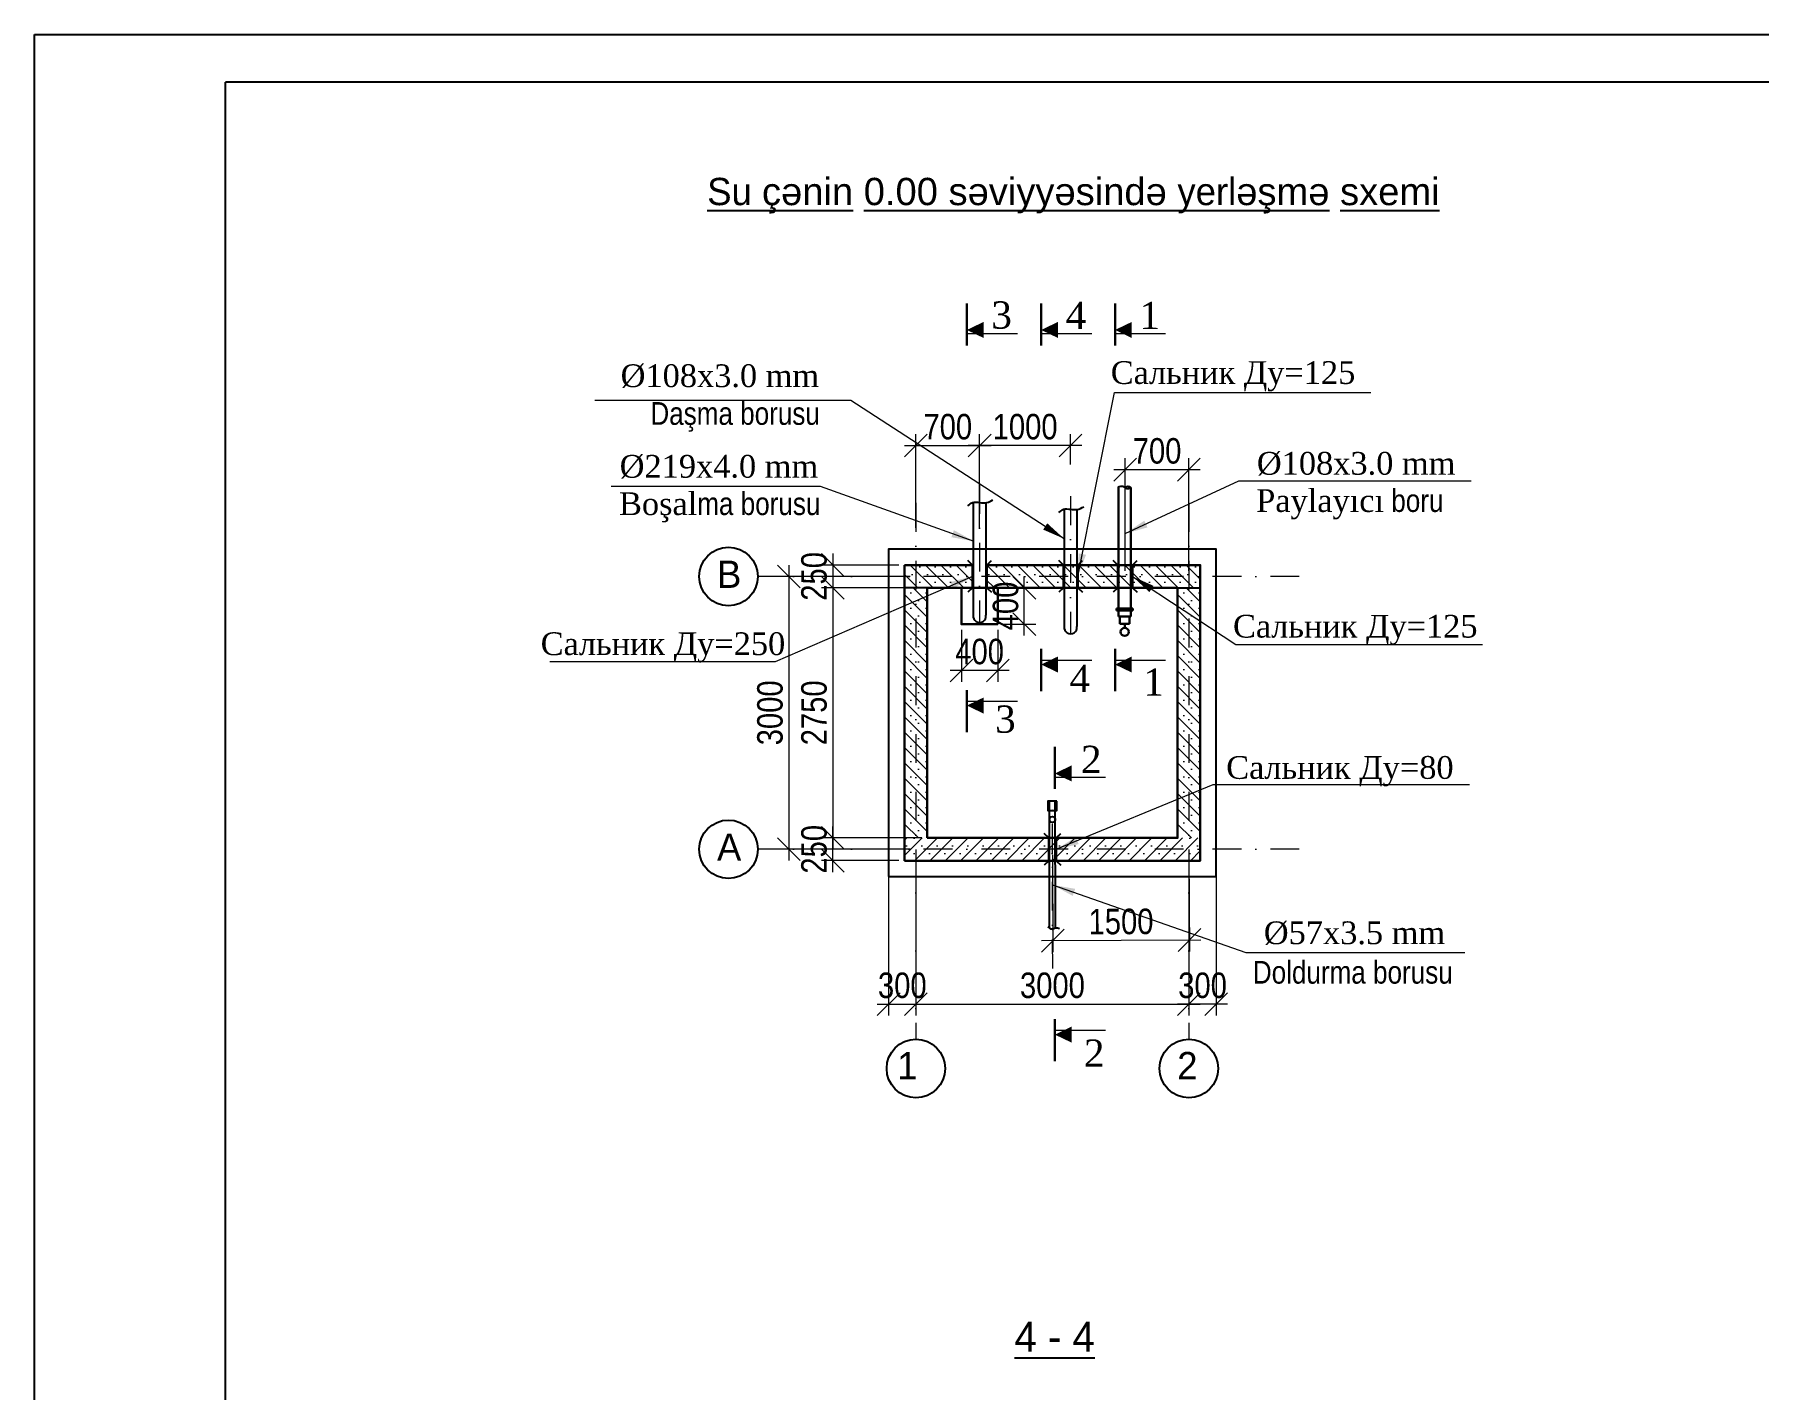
# Model space of a CAD drawing. Header units: millimetres. Extents: x 1177285 to 1225570, y -905119 to -683091.
# Drawn here: x 1183360 to 1202307, y -857652 to -842756 of the extents above; entities that cross this region are included whole.
import ezdxf

# ---------------------------------------------------------------- set-up
doc = ezdxf.new("R2010")
doc.units = ezdxf.units.MM
doc.linetypes.add('DASHDOT', pattern=[25.4, 12.7, -6.35, 0, -6.35])
doc.layers.add('Annotation - Text', color=7, linetype='Continuous')
doc.layers.add('Layer3', color=7, linetype='Continuous', lineweight=13)
doc.styles.get("Standard").update_dxf_attribs({"font": 'a3ar(la).ttf'})
doc.styles.add('style3', font='ARIAAL_.TTF', dxfattribs={"height": 300})
doc.styles.add('Times New  Roman', font='times.ttf')
doc.styles.add('Times New Roman', font='times.ttf')
doc.styles.add('yazitipi', font='ARIALN.TTF')
doc.dimstyles.new('sevda', dxfattribs={"dimscale": 100, "dimtxt": 2.8, "dimasz": 2.5, "dimexe": 1.25, "dimexo": 0.625, "dimtad": 1, "dimtxsty": 'yazitipi', "dimblk": 'OBLIQUE', "dimcen": 2.5, "dimdle": 1.25, "dimclrd": 253, "dimclre": 253, "dimclrt": 73, "dimaunit": 1, "dimadec": 3, "dimazin": 0, "dimtfac": 1, "dimtmove": 1, "dimatfit": 3, "dimfxl": 1, "dimlwd": 13, "dimlwe": 13, "dimarcsym": 0})

# ---------------------------------------------------------------- blocks, each defined once
blk = doc.blocks.new('ntnntyht')
at = {"color": 1, "lineweight": 25}
blk.add_line((1961564, -20955), (2003567, -20955), dxfattribs=at)
at = {"lineweight": 25}
blk.add_line((1961564, -50629), (1961564, -20955), dxfattribs=at)
at = {"color": 1, "lineweight": 25, "ltscale": 15}
blk.add_line((2003045, -21477), (1963653, -21477), dxfattribs=at)
at = {"lineweight": 25, "ltscale": 15}
blk.add_line((1963654, -50106), (1963654, -21476), dxfattribs=at)
blk = doc.blocks.new('_Oblique')
at = {"color": 0, "linetype": 'ByBlock', "lineweight": -2}
blk.add_line((-0.5, -0.5), (0.5, 0.5), dxfattribs=at)
blk = doc.blocks.new('*D246')
at = {"color": 253, "lineweight": 13, "ltscale": 5, "transparency": 16777216}
for p, q in [((1191649, -848588), (1191649, -851838)), ((1192985, -848713), (1191524, -848713)), ((1192985, -851713), (1191524, -851713))]:
    blk.add_line(p, q, dxfattribs=at)
at = {"layer": 'Defpoints', "color": 0, "lineweight": 30, "ltscale": 5, "transparency": 16777216}
for p in [(1193047, -848713), (1191649, -851713), (1193047, -851713)]:
    blk.add_point(p, dxfattribs=at)
at = {"color": 253, "lineweight": 13, "ltscale": 5, "transparency": 16777216, "xscale": 250, "yscale": 250, "zscale": 250}
for p, rotation in [((1191649, -848713), 90), ((1191649, -851713), 270)]:
    blk.add_blockref('_Oblique', p, dxfattribs=dict(at, rotation=rotation))
at = {"color": 73, "ltscale": 5, "transparency": 16777216, "insert": (1191444, -850213), "char_height": 280, "attachment_point": 5, "rotation": 90, "style": 'yazitipi'}
blk.add_mtext('3000', dxfattribs=at)
blk = doc.blocks.new('*D247')
at = {"color": 253, "lineweight": 13, "ltscale": 15, "transparency": 16777216}
for p, q in [((1192133, -851963), (1192133, -851463)), ((1193110, -851588), (1192008, -851588)), ((1192860, -851838), (1192008, -851838))]:
    blk.add_line(p, q, dxfattribs=at)
at = {"layer": 'Defpoints', "color": 0, "lineweight": 30, "ltscale": 15, "transparency": 16777216}
for p in [(1192133, -851588), (1193172, -851588), (1192922, -851838)]:
    blk.add_point(p, dxfattribs=at)
at = {"color": 253, "lineweight": 13, "ltscale": 15, "transparency": 16777216, "xscale": 250, "yscale": 250, "zscale": 250}
for p, rotation in [((1192133, -851588), 90), ((1192133, -851838), 270)]:
    blk.add_blockref('_Oblique', p, dxfattribs=dict(at, rotation=rotation))
at = {"color": 73, "ltscale": 15, "transparency": 16777216, "insert": (1191928, -851713), "char_height": 280, "attachment_point": 5, "rotation": 90, "style": 'yazitipi'}
blk.add_mtext('250', dxfattribs=at)
blk = doc.blocks.new('*D248')
at = {"color": 253, "lineweight": 13, "ltscale": 15, "transparency": 16777216}
for p, q in [((1192133, -848463), (1192133, -848963)), ((1192860, -848588), (1192008, -848588)), ((1193110, -848838), (1192008, -848838))]:
    blk.add_line(p, q, dxfattribs=at)
at = {"layer": 'Defpoints', "color": 0, "lineweight": 30, "ltscale": 15, "transparency": 16777216}
for p in [(1192922, -848588), (1192133, -848838), (1193172, -848838)]:
    blk.add_point(p, dxfattribs=at)
at = {"color": 253, "lineweight": 13, "ltscale": 15, "transparency": 16777216, "xscale": 250, "yscale": 250, "zscale": 250}
for p, rotation in [((1192133, -848588), 90), ((1192133, -848838), 270)]:
    blk.add_blockref('_Oblique', p, dxfattribs=dict(at, rotation=rotation))
at = {"color": 73, "ltscale": 15, "transparency": 16777216, "insert": (1191928, -848713), "char_height": 280, "attachment_point": 5, "rotation": 90, "style": 'yazitipi'}
blk.add_mtext('250', dxfattribs=at)
blk = doc.blocks.new('*D249')
at = {"color": 253, "lineweight": 13, "ltscale": 15, "transparency": 16777216}
for p, q in [((1192431, -848838), (1192008, -848838)), ((1192133, -848713), (1192133, -851713)), ((1192377, -851588), (1192008, -851588))]:
    blk.add_line(p, q, dxfattribs=at)
at = {"layer": 'Defpoints', "color": 0, "lineweight": 30, "ltscale": 15, "transparency": 16777216}
for p in [(1192493, -848838), (1192133, -851588), (1192439, -851588)]:
    blk.add_point(p, dxfattribs=at)
at = {"color": 253, "lineweight": 13, "ltscale": 15, "transparency": 16777216, "xscale": 250, "yscale": 250, "zscale": 250}
for p, rotation in [((1192133, -848838), 90), ((1192133, -851588), 270)]:
    blk.add_blockref('_Oblique', p, dxfattribs=dict(at, rotation=rotation))
at = {"color": 73, "ltscale": 15, "transparency": 16777216, "insert": (1191928, -850213), "char_height": 280, "attachment_point": 5, "rotation": 90, "style": 'yazitipi'}
blk.add_mtext('2750', dxfattribs=at)
blk = doc.blocks.new('*D250')
at = {"color": 253, "lineweight": 13, "ltscale": 15, "transparency": 16777216}
for p, q in [((1195347, -848651), (1195347, -847415)), ((1196047, -848651), (1196047, -847415)), ((1196172, -847540), (1195222, -847540))]:
    blk.add_line(p, q, dxfattribs=at)
at = {"layer": 'Defpoints', "color": 0, "lineweight": 30, "ltscale": 15, "transparency": 16777216}
for p in [(1195347, -847540), (1195347, -848713), (1196047, -848713)]:
    blk.add_point(p, dxfattribs=at)
at = {"color": 253, "lineweight": 13, "ltscale": 15, "transparency": 16777216, "xscale": 250, "yscale": 250, "zscale": 250, "rotation": 180}
blk.add_blockref('_Oblique', (1195347, -847540), dxfattribs=at)
at = {"color": 253, "lineweight": 13, "ltscale": 15, "transparency": 16777216, "xscale": 250, "yscale": 250, "zscale": 250}
blk.add_blockref('_Oblique', (1196047, -847540), dxfattribs=at)
at = {"color": 73, "ltscale": 15, "transparency": 16777216, "insert": (1195697, -847335), "char_height": 280, "attachment_point": 5, "style": 'yazitipi'}
blk.add_mtext('700', dxfattribs=at)
blk = doc.blocks.new('*D241')
at = {"color": 253, "lineweight": 13, "ltscale": 15, "transparency": 16777216}
for p, q in [((1194872, -847275), (1193622, -847275)), ((1193747, -847660), (1193747, -847150)), ((1194747, -847483), (1194747, -847150))]:
    blk.add_line(p, q, dxfattribs=at)
at = {"layer": 'Defpoints', "color": 0, "lineweight": 30, "ltscale": 15, "transparency": 16777216}
for p in [(1193747, -847275), (1194747, -847545), (1193747, -847723)]:
    blk.add_point(p, dxfattribs=at)
at = {"color": 253, "lineweight": 13, "ltscale": 15, "transparency": 16777216, "xscale": 250, "yscale": 250, "zscale": 250, "rotation": 180}
blk.add_blockref('_Oblique', (1193747, -847275), dxfattribs=at)
at = {"color": 253, "lineweight": 13, "ltscale": 15, "transparency": 16777216, "xscale": 250, "yscale": 250, "zscale": 250}
blk.add_blockref('_Oblique', (1194747, -847275), dxfattribs=at)
at = {"color": 73, "ltscale": 15, "transparency": 16777216, "insert": (1194247, -847069), "char_height": 280, "attachment_point": 5, "style": 'yazitipi'}
blk.add_mtext('1000', dxfattribs=at)
blk = doc.blocks.new('*D242')
at = {"color": 253, "lineweight": 13, "ltscale": 15, "transparency": 16777216}
for p, q in [((1194547, -851775), (1194552, -852843)), ((1196047, -851768), (1196052, -852836)), ((1196177, -852711), (1194427, -852719))]:
    blk.add_line(p, q, dxfattribs=at)
at = {"layer": 'Defpoints', "color": 0, "lineweight": 30, "ltscale": 15, "transparency": 16777216}
for p in [(1194547, -851712), (1196047, -851706), (1194552, -852718)]:
    blk.add_point(p, dxfattribs=at)
at = {"color": 253, "lineweight": 13, "ltscale": 15, "transparency": 16777216, "xscale": 250, "yscale": 250, "zscale": 250}
for p, rotation in [((1194552, -852718), 180.265809744553), ((1196052, -852711), 0.2658097445529872)]:
    blk.add_blockref('_Oblique', p, dxfattribs=dict(at, rotation=rotation))
at = {"color": 73, "ltscale": 15, "transparency": 16777216, "insert": (1195301, -852509), "char_height": 280, "attachment_point": 5, "rotation": 0.2658, "style": 'yazitipi'}
blk.add_mtext('1500', dxfattribs=at)
blk = doc.blocks.new('*D243')
at = {"color": 253, "lineweight": 13, "ltscale": 15, "transparency": 16777216}
for p, q in [((1194010, -848838), (1194363, -848838)), ((1194238, -849363), (1194238, -848713)), ((1194010, -849238), (1194363, -849238))]:
    blk.add_line(p, q, dxfattribs=at)
at = {"layer": 'Defpoints', "color": 0, "lineweight": 30, "ltscale": 15, "transparency": 16777216}
for p in [(1193947, -848838), (1194238, -848838), (1193947, -849238)]:
    blk.add_point(p, dxfattribs=at)
at = {"color": 253, "lineweight": 13, "ltscale": 15, "transparency": 16777216, "xscale": 250, "yscale": 250, "zscale": 250}
for p, rotation in [((1194238, -848838), 90), ((1194238, -849238), 270)]:
    blk.add_blockref('_Oblique', p, dxfattribs=dict(at, rotation=rotation))
at = {"color": 73, "ltscale": 15, "transparency": 16777216, "insert": (1194033, -849038), "char_height": 280, "attachment_point": 5, "rotation": 90, "style": 'yazitipi'}
blk.add_mtext('400', dxfattribs=at)
blk = doc.blocks.new('*D244')
at = {"color": 253, "lineweight": 13, "ltscale": 15, "transparency": 16777216}
for p, q in [((1193547, -849301), (1193547, -849872)), ((1193947, -849301), (1193947, -849872)), ((1194072, -849747), (1193422, -849747))]:
    blk.add_line(p, q, dxfattribs=at)
at = {"layer": 'Defpoints', "color": 0, "lineweight": 30, "ltscale": 15, "transparency": 16777216}
for p in [(1193547, -849238), (1193947, -849238), (1193547, -849747)]:
    blk.add_point(p, dxfattribs=at)
at = {"color": 253, "lineweight": 13, "ltscale": 15, "transparency": 16777216, "xscale": 250, "yscale": 250, "zscale": 250, "rotation": 180}
blk.add_blockref('_Oblique', (1193547, -849747), dxfattribs=at)
at = {"color": 253, "lineweight": 13, "ltscale": 15, "transparency": 16777216, "xscale": 250, "yscale": 250, "zscale": 250}
blk.add_blockref('_Oblique', (1193947, -849747), dxfattribs=at)
at = {"color": 73, "ltscale": 15, "transparency": 16777216, "insert": (1193747, -849541), "char_height": 280, "attachment_point": 5, "style": 'yazitipi'}
blk.add_mtext('400', dxfattribs=at)
blk = doc.blocks.new('*D245')
at = {"color": 253, "lineweight": 13, "ltscale": 15, "transparency": 16777216}
for p, q in [((1192922, -847275), (1193872, -847275)), ((1193047, -848180), (1193047, -847150)), ((1193747, -848180), (1193747, -847150))]:
    blk.add_line(p, q, dxfattribs=at)
at = {"layer": 'Defpoints', "color": 0, "lineweight": 30, "ltscale": 15, "transparency": 16777216}
for p in [(1193747, -847275), (1193047, -848243), (1193747, -848243)]:
    blk.add_point(p, dxfattribs=at)
at = {"color": 253, "lineweight": 13, "ltscale": 15, "transparency": 16777216, "xscale": 250, "yscale": 250, "zscale": 250, "rotation": 180}
blk.add_blockref('_Oblique', (1193047, -847275), dxfattribs=at)
at = {"color": 253, "lineweight": 13, "ltscale": 15, "transparency": 16777216, "xscale": 250, "yscale": 250, "zscale": 250}
blk.add_blockref('_Oblique', (1193747, -847275), dxfattribs=at)
at = {"color": 73, "ltscale": 15, "transparency": 16777216, "insert": (1193397, -847069), "char_height": 280, "attachment_point": 5, "style": 'yazitipi'}
blk.add_mtext('700', dxfattribs=at)
blk = doc.blocks.new('*D251')
at = {"color": 253, "lineweight": 13, "ltscale": 5, "transparency": 16777216}
for p, q in [((1196047, -851901), (1196047, -853540)), ((1193047, -852432), (1193047, -853540)), ((1192922, -853415), (1196172, -853415))]:
    blk.add_line(p, q, dxfattribs=at)
at = {"layer": 'Defpoints', "color": 0, "lineweight": 30, "ltscale": 5, "transparency": 16777216}
for p in [(1196047, -851838), (1193047, -852370), (1196047, -853415)]:
    blk.add_point(p, dxfattribs=at)
at = {"color": 253, "lineweight": 13, "ltscale": 5, "transparency": 16777216, "xscale": 250, "yscale": 250, "zscale": 250, "rotation": 180}
blk.add_blockref('_Oblique', (1193047, -853415), dxfattribs=at)
at = {"color": 253, "lineweight": 13, "ltscale": 5, "transparency": 16777216, "xscale": 250, "yscale": 250, "zscale": 250}
blk.add_blockref('_Oblique', (1196047, -853415), dxfattribs=at)
at = {"color": 73, "ltscale": 5, "transparency": 16777216, "insert": (1194547, -853210), "char_height": 280, "attachment_point": 5, "style": 'yazitipi'}
blk.add_mtext('3000', dxfattribs=at)
blk = doc.blocks.new('*D252')
at = {"color": 253, "lineweight": 13, "ltscale": 15, "transparency": 16777216}
for p, q in [((1192747, -851776), (1192747, -853540)), ((1193047, -851901), (1193047, -853540)), ((1192622, -853415), (1193172, -853415))]:
    blk.add_line(p, q, dxfattribs=at)
at = {"layer": 'Defpoints', "color": 0, "lineweight": 30, "ltscale": 15, "transparency": 16777216}
for p in [(1192747, -851713), (1193047, -851838), (1193047, -853415)]:
    blk.add_point(p, dxfattribs=at)
at = {"color": 253, "lineweight": 13, "ltscale": 15, "transparency": 16777216, "xscale": 250, "yscale": 250, "zscale": 250, "rotation": 180}
blk.add_blockref('_Oblique', (1192747, -853415), dxfattribs=at)
at = {"color": 253, "lineweight": 13, "ltscale": 15, "transparency": 16777216, "xscale": 250, "yscale": 250, "zscale": 250}
blk.add_blockref('_Oblique', (1193047, -853415), dxfattribs=at)
at = {"color": 73, "ltscale": 15, "transparency": 16777216, "insert": (1192897, -853210), "char_height": 280, "attachment_point": 5, "style": 'yazitipi'}
blk.add_mtext('300', dxfattribs=at)
blk = doc.blocks.new('*D253')
at = {"color": 253, "lineweight": 13, "ltscale": 15, "transparency": 16777216}
for p, q in [((1196347, -851868), (1196347, -853540)), ((1196047, -852038), (1196047, -853540)), ((1196472, -853415), (1195922, -853415))]:
    blk.add_line(p, q, dxfattribs=at)
at = {"layer": 'Defpoints', "color": 0, "lineweight": 30, "ltscale": 15, "transparency": 16777216}
for p in [(1196347, -851806), (1196047, -851975), (1196047, -853415)]:
    blk.add_point(p, dxfattribs=at)
at = {"color": 253, "lineweight": 13, "ltscale": 15, "transparency": 16777216, "xscale": 250, "yscale": 250, "zscale": 250, "rotation": 180}
blk.add_blockref('_Oblique', (1196047, -853415), dxfattribs=at)
at = {"color": 253, "lineweight": 13, "ltscale": 15, "transparency": 16777216, "xscale": 250, "yscale": 250, "zscale": 250}
blk.add_blockref('_Oblique', (1196347, -853415), dxfattribs=at)
at = {"color": 73, "ltscale": 15, "transparency": 16777216, "insert": (1196197, -853210), "char_height": 280, "attachment_point": 5, "style": 'yazitipi'}
blk.add_mtext('300', dxfattribs=at)

msp = doc.modelspace()

# ---------------------------------------------------------------- hatches: boundary and pattern name
at = {"lineweight": 5, "ltscale": 5000}
h = msp.add_hatch(dxfattribs=at)
h.set_pattern_fill('SACNCR', color=109, scale=50, angle=-90)
h.set_pattern_definition([(315, (34.61, 12653.71), (84.189901, 84.189901), []), (315, (34.61, 12569.52), (84.189901, 84.189901), [0, -119.0625])])
h.paths.add_polyline_path([(1195005.303, -848838.449), (1193816.553, -848838.449), (1193816.553, -848713.449), (1195005.303, -848713.449)])
h.paths.add_polyline_path([(1193677.553, -848838.449), (1193172.053, -848838.449), (1193047.053, -848838.449), (1193047.053, -848713.449), (1193677.553, -848713.449)])
h.paths.add_polyline_path([(1193677.553, -848713.449), (1193047.053, -848713.449), (1193047.053, -848588.449), (1193677.553, -848588.449)])
h.paths.add_polyline_path([(1193047.053, -848838.449), (1192922.053, -848838.449), (1192922.053, -848713.449), (1193047.053, -848713.449)])
h.paths.add_polyline_path([(1193047.053, -848713.449), (1192922.053, -848713.449), (1192922.053, -848588.449), (1193047.053, -848588.449)])
h.paths.add_polyline_path([(1195005.303, -848713.449), (1193816.553, -848713.449), (1193816.553, -848588.449), (1195005.303, -848588.449)])
h.paths.add_polyline_path([(1196047.053, -848713.449), (1195005.303, -848713.449), (1195005.303, -848588.449), (1196047.053, -848588.449)])
h.paths.add_polyline_path([(1196172.053, -848713.449), (1196047.053, -848713.449), (1196047.053, -848588.449), (1196172.053, -848588.449)])
h.paths.add_polyline_path([(1196172.053, -848838.449), (1196047.053, -848838.449), (1196047.053, -848713.449), (1196172.053, -848713.449)])
h.paths.add_polyline_path([(1196047.053, -848838.449), (1195922.053, -848838.449), (1195005.303, -848838.449), (1195005.303, -848713.449), (1196047.053, -848713.449)])
h = msp.add_hatch(dxfattribs=at)
h.set_pattern_fill('SACNCR', color=109, scale=50, angle=-90)
h.set_pattern_definition([(315, (1882842.73, 23564.7), (84.189901, 84.189901), []), (315, (1882842.73, 23480.51), (84.189901, 84.189901), [0, -119.0625])])
h.paths.add_polyline_path([(1193172.053, -851588.449), (1193172.053, -848838.449), (1192922.053, -848838.449), (1192922.053, -851588.449)])
h = msp.add_hatch(dxfattribs=at)
h.set_pattern_fill('SACNCR', color=109, scale=50, angle=-90)
h.set_pattern_definition([(315, (1885842.73, 23564.7), (84.189901, 84.189901), []), (315, (1885842.73, 23480.51), (84.189901, 84.189901), [0, -119.0625])])
h.paths.add_polyline_path([(1196172.053, -851588.449), (1196172.053, -848838.449), (1195922.053, -848838.449), (1195922.053, -851588.449)])
h = msp.add_hatch(dxfattribs=at)
h.set_pattern_fill('SACNCR', color=109, scale=50)
h.set_pattern_definition([(45, (323429.4, -154667.78), (-84.189901, 84.189901), []), (45, (323513.6, -154667.78), (-84.189901, 84.189901), [0, -119.0625])])
h.paths.add_polyline_path([(1192922.053, -851588.449), (1196172.053, -851588.449), (1196172.053, -851838.449), (1192922.053, -851838.449)])

# ---------------------------------------------------------------- linework, layer by layer
at = {"linetype": 'DASHDOT', "lineweight": 15, "ltscale": 25}
for p, q in [((1193747.053, -847707.48), (1193747.053, -849219.419)), ((1194747.053, -847832.48), (1194747.053, -849344.419)), ((1193047.053, -847906.01), (1193047.053, -853800.853)), ((1196047.053, -847906.01), (1196047.053, -853800.853)), ((1197259.405, -848713.449), (1191308.028, -848713.45)), ((1194550.271, -853022.63), (1194546.009, -851185.607)), ((1197259.405, -851713.449), (1191308.028, -851713.449))]:
    msp.add_line(p, q, dxfattribs=at)
at = {"ltscale": 15}
for p, q in [((1193677.553, -847898.035), (1193677.553, -849139.919)), ((1193816.553, -847902.767), (1193816.553, -849139.919)), ((1194677.553, -847975.875), (1194677.553, -849264.919)), ((1194816.553, -847975.875), (1194816.553, -849264.919)), ((1193172.053, -848838.449), (1192922.053, -848838.449)), ((1195922.053, -848838.449), (1196172.053, -848838.449)), ((1194515.877, -852580.329), (1194514.259, -851185.644)), ((1194579.377, -852580.256), (1194577.759, -851185.57))]:
    msp.add_line(p, q, dxfattribs=at)
at = {"lineweight": 30, "ltscale": 100}
for p, q in [((1195274.003, -847731.391), (1195274.003, -849065.597)), ((1195408.403, -847734.891), (1195408.403, -849065.597)), ((1195251.603, -849065.597), (1195430.803, -849065.597)), ((1195251.603, -849087.997), (1195251.603, -849065.597)), ((1195251.603, -849087.997), (1195430.803, -849087.997)), ((1195274.003, -849087.997), (1195274.003, -849155.197)), ((1195274.003, -849155.197), (1195408.403, -849155.197)), ((1195287.443, -849155.197), (1195287.443, -849233.597)), ((1195394.963, -849155.197), (1195394.963, -849233.597)), ((1195408.403, -849087.997), (1195408.403, -849155.197)), ((1195430.803, -849087.997), (1195430.803, -849065.597)), ((1195287.443, -849233.597), (1195394.963, -849233.597)), ((1195341.203, -849233.597), (1195341.203, -849278.397))]:
    msp.add_line(p, q, dxfattribs=at)
at = {"lineweight": 30, "ltscale": 15}
for p, q in [((1192922.053, -851838.449), (1192922.053, -848588.449)), ((1192922.053, -848588.449), (1193667.553, -848588.449)), ((1193667.553, -848838.449), (1193667.553, -848588.449)), ((1193826.553, -848838.449), (1193826.553, -848588.449)), ((1193826.553, -848588.449), (1195005.303, -848588.449)), ((1194667.553, -848588.449), (1194667.553, -848838.449)), ((1194826.553, -848588.449), (1194826.553, -848838.449)), ((1195267.553, -848588.449), (1195267.553, -848838.449)), ((1195426.553, -848588.449), (1195426.553, -848838.449)), ((1193667.553, -848838.449), (1193172.053, -848838.449)), ((1193172.053, -848838.449), (1193172.053, -851588.449)), ((1193826.553, -848838.449), (1195005.303, -848838.449)), ((1194506.416, -851838.449), (1194506.416, -851588.449)), ((1194588.372, -851838.449), (1194588.372, -851588.449))]:
    msp.add_line(p, q, dxfattribs=at)
at = {"lineweight": 25, "ltscale": 15}
for p, q in [((1193667.553, -848588.449), (1193616.096, -848539.516)), ((1193826.553, -848588.449), (1193878.009, -848539.516)), ((1194667.553, -848588.449), (1194616.096, -848539.516)), ((1194826.553, -848588.449), (1194878.009, -848539.516)), ((1195267.553, -848588.449), (1195216.096, -848539.515)), ((1195426.553, -848588.449), (1195478.009, -848539.515)), ((1193667.553, -848838.449), (1193616.096, -848887.383)), ((1193826.553, -848838.449), (1193878.009, -848887.383)), ((1194667.553, -848838.449), (1194616.096, -848887.383)), ((1194826.553, -848838.449), (1194878.009, -848887.383)), ((1195267.553, -848838.449), (1195216.096, -848887.383)), ((1195426.553, -848838.449), (1195478.009, -848887.383)), ((1194506.416, -851588.449), (1194454.96, -851539.516)), ((1194588.372, -851588.449), (1194639.828, -851539.516)), ((1194506.416, -851838.449), (1194454.96, -851887.383)), ((1194588.372, -851838.449), (1194639.828, -851887.383))]:
    msp.add_line(p, q, dxfattribs=at)
at = {"color": 157, "lineweight": 25, "ltscale": 5}
msp.add_lwpolyline([(1192747.053, -852013.449), (1196347.053, -852013.449), (1196347.053, -848413.449), (1192747.053, -848413.449)], close=True, dxfattribs=at)
at = {"lineweight": 30, "ltscale": 15}
for points in [[(1195005.303, -848588.449), (1196172.053, -848588.449), (1196172.053, -851838.449), (1192922.053, -851838.449)], [(1193172.053, -851588.449), (1195922.053, -851588.449), (1195922.053, -848838.449), (1195005.303, -848838.449)]]:
    msp.add_lwpolyline(points, dxfattribs=at)
msp.add_lwpolyline([(1193947.053, -849238.449), (1193947.053, -848838.449), (1193547.053, -848838.449), (1193547.053, -849238.449)], close=True, dxfattribs=at)
at = {"ltscale": 15}
msp.add_lwpolyline([(1194596.087, -851185.549), (1194495.932, -851185.665), (1194496.048, -851285.755), (1194596.203, -851285.639)], close=True, dxfattribs=at)
at = {"ltscale": 2}
for centre in [(1190986.303, -848713.45), (1190986.303, -851713.449), (1193047.053, -854122.578), (1196047.053, -854122.578)]:
    msp.add_circle(centre, 321.726, dxfattribs=at)
at = {"lineweight": 30, "ltscale": 100}
msp.add_circle((1195341.203, -849323.197), 44.8, dxfattribs=at)
at = {"ltscale": 15}
msp.add_circle((1194546.241, -851385.607), 31.75, dxfattribs=at)
for centre in [(1193747.053, -849149.595), (1194747.053, -849274.595)]:
    msp.add_arc(centre, 70.17, 172.0743168, 7.9256832, dxfattribs=at)
for points, knots in [([(1193618.77, -847936.63), (1193634.146, -847922.059), (1193669.735, -847888.333), (1193747.815, -847902.309), (1193824.825, -847908.625), (1193869.663, -847884.468), (1193890.627, -847873.174)], [0, 0, 0, 0, 60.483349679, 139.983349679, 219.483349679, 289.289108583, 289.289108583, 289.289108583, 289.289108583]), ([(1194618.77, -848011.63), (1194634.136, -847997.073), (1194669.701, -847963.382), (1194744.44, -847976.423), (1194820.959, -847984.361), (1194866.366, -847960.776), (1194890.627, -847948.174)], [0, 0, 0, 0, 60.483349679, 139.983349679, 209.509097018, 289.275781352, 289.275781352, 289.275781352, 289.275781352]), ([(1194625.667, -852586.606), (1194609.883, -852581.05), (1194582.467, -852571.4), (1194547.985, -852601.987), (1194519.127, -852581.874), (1194503.263, -852572.742), (1194497.11, -852569.2)], [0, 0, 0, 0, 46.724034742, 81.155013815, 115.585992889, 137.405128008, 137.405128008, 137.405128008, 137.405128008])]:
    msp.add_open_spline(points, degree=3, knots=knots, dxfattribs=at)
for points, knots in [([(1195274.003, -847731.391), (1195260.24, -847731.391), (1195320.703, -847712.125), (1195339.862, -847736.924), (1195375.639, -847755.358), (1195397.482, -847741.713), (1195408.403, -847734.891)], [0, 0, 0, 0, 41.288754398, 71.832191695, 108.160015801, 144.487839908, 144.487839908, 144.487839908, 144.487839908]), ([(1195341.203, -847734.891), (1195352.315, -847728.99), (1195374.688, -847717.11), (1195397.115, -847728.938), (1195408.403, -847734.891)], [0, 0, 0, 0, 35.395175497, 71.259384535, 71.259384535, 71.259384535, 71.259384535])]:
    msp.add_open_spline(points, degree=3, knots=knots)
at = {"layer": 'Annotation - Text', "color": 7, "lineweight": 30, "ltscale": 20}
for p, q in [((1193606.255, -846174.52), (1193606.255, -845712.061)), ((1194423.498, -846174.52), (1194423.498, -845712.061)), ((1195235.083, -846174.52), (1195235.083, -845712.061)), ((1194423.498, -849511.282), (1194423.498, -849973.741)), ((1195235.083, -849511.282), (1195235.083, -849973.741)), ((1193606.255, -849962.227), (1193606.255, -850424.686)), ((1194573.796, -851050.132), (1194573.796, -850587.673)), ((1194573.796, -853579.699), (1194573.796, -854042.158))]:
    msp.add_line(p, q, dxfattribs=at)
at = {"layer": 'Annotation - Text', "lineweight": 13, "ltscale": 20}
for p, q in [((1194162.718, -846047.989), (1193606.255, -846047.989)), ((1194979.962, -846047.989), (1194423.498, -846047.989)), ((1195791.547, -846047.989), (1195235.083, -846047.989)), ((1194979.962, -849637.812), (1194423.498, -849637.812)), ((1195791.547, -849637.812), (1195235.083, -849637.812)), ((1194162.718, -850088.757), (1193606.255, -850088.757)), ((1195130.26, -850923.602), (1194573.796, -850923.602)), ((1195130.26, -853706.229), (1194573.796, -853706.229))]:
    msp.add_line(p, q, dxfattribs=at)

# ---------------------------------------------------------------- block references
at = {"color": 3, "xscale": 1.004925508461463, "yscale": 1.004925508461463, "zscale": 1.004925508461463}
msp.add_blockref('ntnntyht', (-787866.274, -821697.773), dxfattribs=at)

# ---------------------------------------------------------------- texts
at = {"color": 0, "lineweight": 30, "ltscale": 20, "char_height": 300}
for s, insert, attachment_point in [('{\\fTimes New Roman|b0|i0|c238|p18;3}', (1194101.709, -845993.941), 9), ('{\\fTimes New Roman|b0|i0|c238|p18;4}', (1194918.953, -845993.941), 9), ('{\\fTimes New Roman|b0|i0|c238|p18;1}', (1195730.538, -845993.941), 9), ('{\\fTimes New Roman|b0|i0|c238|p18;4}', (1194734.3, -849985.434), 7), ('{\\fTimes New Roman|b0|i0|c238|p18;1}', (1195545.885, -850024.558), 7), ('{\\fTimes New Roman|b0|i0|c238|p18;3}', (1193917.057, -850436.379), 7), ('{\\fTimes New Roman|b0|i0|c238|p18;2}', (1195087.297, -850874.694), 9), ('{\\fTimes New Roman|b0|i0|c238|p18;2}', (1194892.431, -854103.804), 7)]:
    msp.add_mtext(s, dxfattribs=dict(at, insert=insert, attachment_point=attachment_point))
at = {"ltscale": 200, "char_height": 250, "style": 'Times New  Roman'}
for s, insert, width, attachment_point in [('%%C{\\fTimes New Roman|b0|i0|c238|p18;108}х{\\fTimes New Roman|b0|i0|c238|p18;3.0 mm}', (1191983.504, -846642.111), 5713.31735, 9), ('  {\\fArial Narrow|b0|i0|c238|p34;Daşma\\fArial Narrow|b0|i0|c204|p34; boru\\fArial Narrow|b0|i0|c238|p34;su\\fArial Narrow|b0|i0|c204|p34; }', (1191990.898, -847123.955), 5713.31735, 9), ('%%C{\\fTimes New Roman|b0|i0|c238|p18;219}х{\\fTimes New Roman|b0|i0|c238|p18;4.0 mm}', (1189791.075, -847638.149), 5713.31735, 7), ('%%C{\\fTimes New Roman|b0|i0|c238|p18;108}х{\\fTimes New Roman|b0|i0|c238|p18;3.0 mm}', (1196794.11, -847605.284), 5713.31735, 7), ('{\\fTimes New Roman|b0|i0|c238|p18;Boşal\\fArial Narrow|b0|i0|c238|p34;ma \\fArial Narrow|b0|i0|c204|p34;boru\\fArial Narrow|b0|i0|c238|p34;su\\fArial Narrow|b0|i0|c204|p34; }', (1189783.681, -848119.993), 5713.31735, 7), ('{\\fTimes New Roman|b0|i0|c238|p18;Paylayıcı\\fArial Narrow|b0|i0|c238|p34; \\fArial Narrow|b0|i0|c204|p34;boru }', (1196786.716, -848087.128), 5713.31735, 7), ('Сальник{\\fTimes New Roman|b0|i0|c238|p18; }Ду={\\fTimes New Roman|b0|i0|c238|p18;125}', (1199219.28, -849468.215), 5713.31735, 9), ('Сальник{\\fTimes New Roman|b0|i0|c238|p18; }Ду={\\fTimes New Roman|b0|i0|c238|p18;250}', (1188922.739, -849660.487), 2655.94288, 7), ('%%C{\\fTimes New Roman|b0|i0|c238|p18;57}х{\\fTimes New Roman|b0|i0|c238|p18;3.5 mm}', (1198863.207, -852766.052), 5713.31735, 9), ('  {\\fArial Narrow|b0|i0|c238|p34;Doldurma\\fArial Narrow|b0|i0|c204|p34; boru\\fArial Narrow|b0|i0|c238|p34;su\\fArial Narrow|b0|i0|c204|p34; }', (1198946.273, -853193.54), 5713.31735, 9)]:
    msp.add_mtext(s, dxfattribs=dict(at, insert=insert, width=width, attachment_point=attachment_point))
at = {"color": 1, "ltscale": 200, "char_height": 250, "width": 5713.31735, "style": 'Times New  Roman'}
for s, insert, attachment_point in [('{\\C256;Сальник\\fTimes New Roman|b0|i0|c238|p18; \\fTimes New Roman|b0|i0|c204|p18;Ду=\\fTimes New Roman|b0|i0|c238|p18;125}', (1197875.955, -846679.87), 9), ('{\\C256;Сальник\\fTimes New Roman|b0|i0|c238|p18; \\fTimes New Roman|b0|i0|c204|p18;Ду=\\fTimes New Roman|b0|i0|c238|p18;8\\fTimes New Roman|b0|i0|c204|p18;0}', (1198955.913, -850688.781), 3)]:
    msp.add_mtext(s, dxfattribs=dict(at, insert=insert, attachment_point=attachment_point))
at = {"ltscale": 2, "char_height": 300, "width": 6406.56045, "style": 'style3'}
for s, insert, attachment_point in [('B', (1190860.551, -848839.573), 7), ('A', (1190860.551, -851839.573), 7), ('1', (1193065, -853941.193), 3), ('2', (1196141.702, -853941.193), 3)]:
    msp.add_mtext(s, dxfattribs=dict(at, insert=insert, attachment_point=attachment_point))
at = {"layer": 'Annotation - Text', "lineweight": 13, "ltscale": 20, "char_height": 200, "rotation": 270, "style": 'Times New Roman'}
for insert, attachment_point in [((1193606.638, -846153.651), 9), ((1194423.882, -846153.651), 9), ((1195235.467, -846153.651), 9), ((1194423.882, -849532.151), 7), ((1195235.467, -849532.151), 7), ((1193606.638, -849983.096), 7), ((1194574.18, -851029.263), 9), ((1194574.18, -853600.568), 7)]:
    msp.add_mtext_dynamic_manual_height_columns('{\\fArial|b0|i0|c204|p34;\\H1.0833x;▼}', width=1371.9513, gutter_width=12.5, heights=[0], dxfattribs=dict(at, insert=insert, attachment_point=attachment_point))
at = {"layer": 'Layer3', "color": 0, "lineweight": 25, "char_height": 520}
for s, insert, width, attachment_point in [('       {\\H0.5769x;\\LSu \\fArial|b0|i0|c238|p34;ç\\fArial|b0|i0|c0|p34;ə\\fArial|b0|i0|c238|p34;nin 0.00 səviyyəsində \\fA3 Arial AzLat|b0|i0|c204|p34;yerl\\fArial|b0|i0|c0|p34;ə\\fArial|b0|i0|c238|p34;şm\\fArial|b0|i0|c0|p34;ə\\fArial|b0|i0|c238|p34; sxemi\\fA3 Arial AzLat|b0|i0|c204|p34; \\l \\H1.083x; }', (1189400.593, -844331.953), 10467.28371, 1), ('\\pxqc;{\\H0.63462x;\\L4 - 4}', (1198283.985, -856906.718), 7423.62436, 3)]:
    msp.add_mtext(s, dxfattribs=dict(at, insert=insert, width=width, attachment_point=attachment_point))

# ---------------------------------------------------------------- dimensions: what is measured, and where the dimension line sits
at = {"ltscale": 15}
for base, p1, p2, angle, picture, middle in [((1193747.053, -847274.762), (1193047.053, -848242.848), (1193747.053, -848242.848), 180, '*D245', (1193397.053, -847274.762)), ((1192133.056, -848838.449), (1192922.053, -848588.449), (1193172.053, -848838.449), 90, '*D248', (1192133.056, -848713.449)), ((1194238.345, -848838.449), (1193947.053, -849238.449), (1193947.053, -848838.449), 270, '*D243', (1194238.345, -849038.449)), ((1193547.053, -849746.901), (1193947.053, -849238.449), (1193547.053, -849238.449), 180, '*D244', (1193747.053, -849746.901)), ((1192133.056, -851588.449), (1192922.053, -851838.449), (1193172.053, -851588.449), 270, '*D247', (1192133.056, -851713.449)), ((1194551.736, -852718.425), (1196047.053, -851705.507), (1194547.069, -851712.466), 180.2658097, '*D242', (1195301.728, -852714.945)), ((1196047.053, -853414.975), (1196347.053, -851805.784), (1196047.053, -851975.435), 180, '*D253', (1196197.053, -853414.975))]:
    dim = msp.add_linear_dim(base=base, p1=p1, p2=p2, angle=angle, dimstyle='sevda', dxfattribs=at)
    dim.commit()
    dim.dimension.update_dxf_attribs({"geometry": picture, "text_midpoint": middle, "dimtype": 160})
for base, p1, p2, angle, picture, middle in [((1193747.053, -847274.762), (1194747.053, -847545.195), (1193747.053, -847722.941), 180, '*D241', (1194247.053, -847069.301)), ((1195347.053, -847540.318), (1196047.053, -848713.45), (1195347.053, -848713.449), 180, '*D250', (1195697.053, -847334.857)), ((1192133.056, -851588.449), (1192493.442, -848838.449), (1192439.434, -851588.449), 90, '*D249', (1191927.596, -850213.449))]:
    dim = msp.add_linear_dim(base=base, p1=p1, p2=p2, angle=angle, dimstyle='sevda', dxfattribs=at)
    dim.commit()
    dim.dimension.update_dxf_attribs({"geometry": picture, "text_midpoint": middle})
at = {"ltscale": 5}
dim = msp.add_linear_dim(base=(1191649.129, -851713.449), p1=(1193047.053, -848713.449), p2=(1193047.053, -851713.449), angle=270, dimstyle='sevda', dxfattribs=at)
dim.commit()
dim.dimension.update_dxf_attribs({"geometry": '*D246', "text_midpoint": (1191649.129, -850213.449), "dimtype": 160})
at = {"ltscale": 15}
dim = msp.add_linear_dim(base=(1193047.053, -853414.975), p1=(1192747.053, -851713.449), p2=(1193047.053, -851838.449), dimstyle='sevda', dxfattribs=at)
dim.commit()
dim.dimension.update_dxf_attribs({"geometry": '*D252', "text_midpoint": (1192897.053, -853414.975), "dimtype": 160})
at = {"ltscale": 5}
dim = msp.add_linear_dim(base=(1196047.053, -853414.975), p1=(1193047.053, -852369.762), p2=(1196047.053, -851838.449), dimstyle='sevda', dxfattribs=at)
dim.commit()
dim.dimension.update_dxf_attribs({"geometry": '*D251', "text_midpoint": (1194547.053, -853414.975), "dimtype": 160})

# ---------------------------------------------------------------- leaders
at = {"ltscale": 15}
for points in [[(1194826.553, -848713.449), (1195228.731, -846693.147), (1198044.979, -846693.147)], [(1194677.553, -848300.396), (1192332.603, -846778.613), (1189516.355, -846778.613)], [(1195347.053, -848242.848), (1196596.924, -847662.902), (1199150.261, -847662.902)], [(1193685.703, -848327.705), (1191996.61, -847725.035), (1189698.587, -847725.035)], [(1193667.553, -848713.449), (1191501.099, -849652.313), (1189025.185, -849652.313)], [(1195426.553, -848713.449), (1196564.124, -849463.373), (1199272.861, -849463.373)], [(1194588.372, -851713.449), (1196314.874, -850999.526), (1199131.122, -850999.526)], [(1194548.14, -852104.119), (1196672.373, -852848.198), (1199079.049, -852848.198)]]:
    msp.add_leader(points, dimstyle='sevda', override={"dimgap": 0.625, "dimtad": 0}, dxfattribs=at)

doc.saveas('drawing.dxf')
